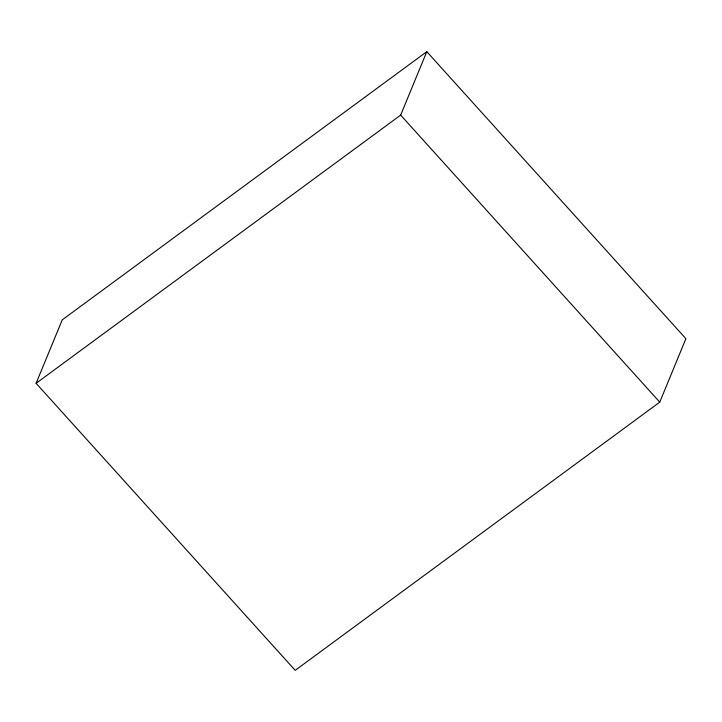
<?xml version="1.0" encoding="UTF-8"?>
<svg xmlns="http://www.w3.org/2000/svg" width="722" height="722" viewBox="0 0 722 722"><rect width="100%" height="100%" fill="white"/><g stroke="black" fill="none" stroke-linecap="round" stroke-linejoin="round"><path stroke-width="1.08" d="M36.1 383.301L62.245 319.855L426.801 51.659L685.9 338.699L659.755 402.145L295.199 670.341L36.1 383.301L400.656 115.105L426.801 51.659M400.656 115.105L659.755 402.145"/></g></svg>
